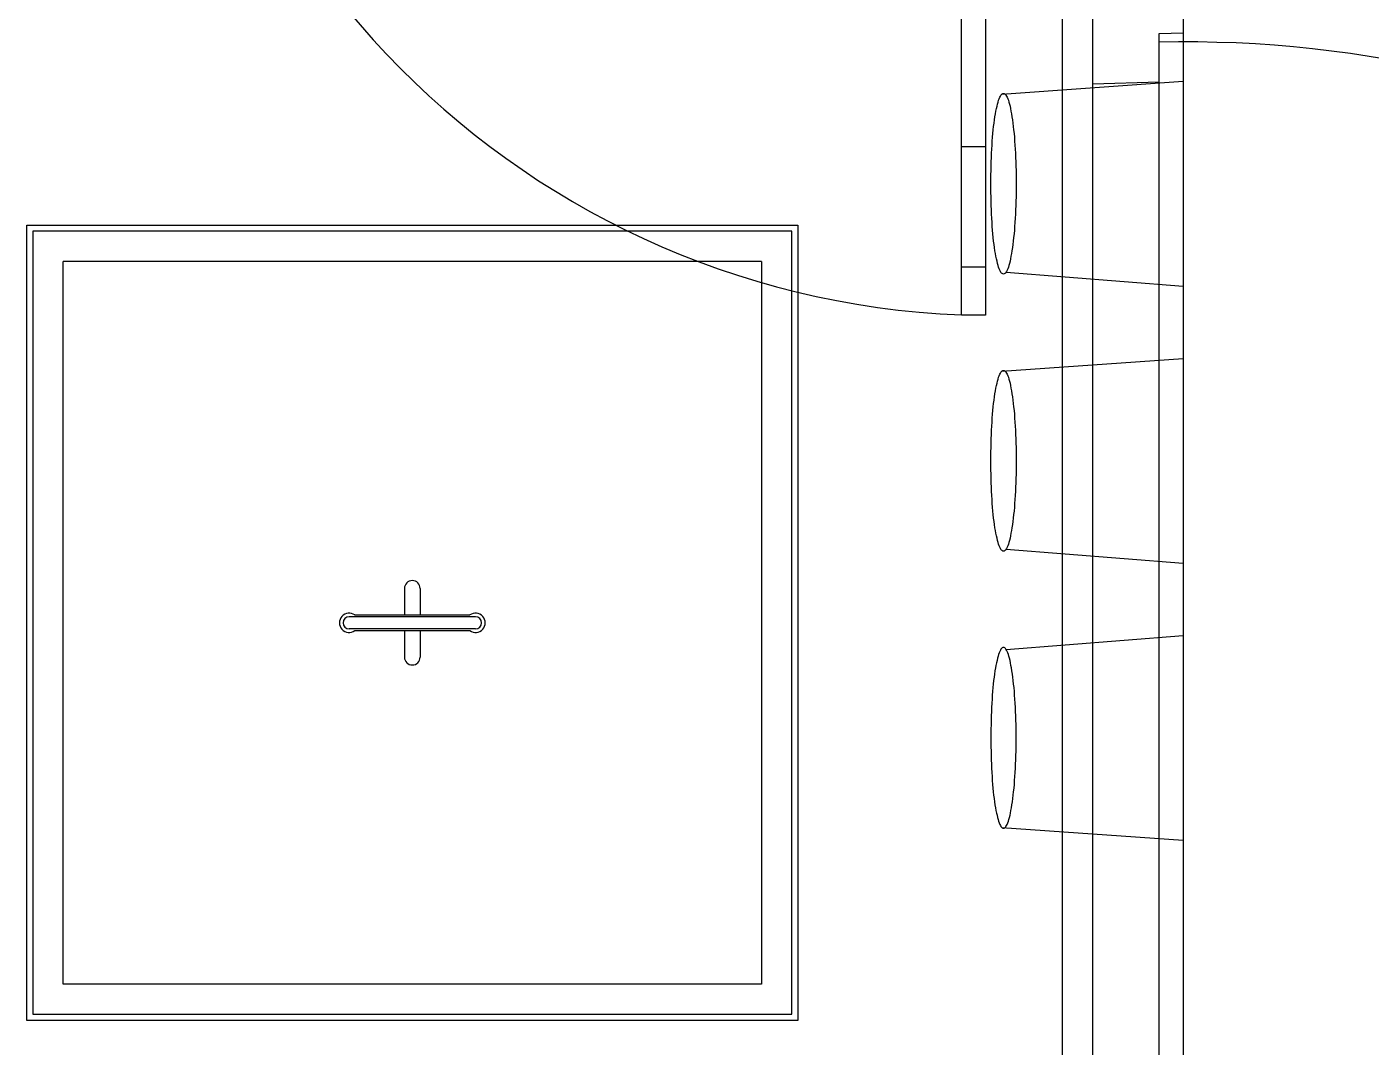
# Model space of a CAD drawing. Header units: millimetres. Extents: x -35961 to -35580, y 154458 to 154764.
# Drawn here: x -35808.355 to -35807.239, y 154630.594 to 154631.441 of the extents above; entities that cross this region are included whole.
import ezdxf

# ---------------------------------------------------------------- set-up
doc = ezdxf.new("R2010")
doc.units = ezdxf.units.MM
doc.header["$MEASUREMENT"] = 0
doc.layers.get('0').update_dxf_attribs({"color": 253})
for name, color, linetype in [('ASA', 7, 'ByBlock'), ('CONTORNO', 7, 'ByBlock'), ('EJES', 7, 'ByBlock'), ('HORMIGON', 7, 'ByBlock'), ('OLCULTA', 7, 'ByBlock'), ('PUERTA-INTERIOR', 7, 'ByBlock'), ('SUELO', 7, 'ByBlock'), ('TAPA', 7, 'ByBlock')]:
    doc.layers.add(name, color=color, linetype=linetype)

msp = doc.modelspace()

# ---------------------------------------------------------------- linework, layer by layer
msp.add_line((-35807.4701, 154630.4906, 0), (-35807.4701, 154631.3938, 0))
at = {"layer": 'ASA'}
for p, q in [((-35808.0416, 154630.975, 0), (-35808.0416, 154630.953, 0)), ((-35808.0286, 154630.975, 0), (-35808.0286, 154630.953, 0)), ((-35808.083, 154630.953, 0), (-35807.9873, 154630.953, 0)), ((-35807.9826, 154630.9515, 0), (-35808.0876, 154630.9515, 0)), ((-35807.9826, 154630.9415, 0), (-35808.0876, 154630.9415, 0)), ((-35808.083, 154630.94, 0), (-35807.9873, 154630.94, 0)), ((-35808.0416, 154630.94, 0), (-35808.0416, 154630.918, 0)), ((-35808.0286, 154630.94, 0), (-35808.0286, 154630.918, 0))]:
    msp.add_line(p, q, dxfattribs=at)
for centre, radius, start, end in [((-35808.0351, 154630.975, 0), 0.0065, 0, 180), ((-35808.0876, 154630.9465, 0), 0.008, 54.3409, 305.6591), ((-35807.9826, 154630.9465, 0), 0.008, 234.3409, 125.6591), ((-35808.0876, 154630.9465, 0), 0.005, 90, 270), ((-35807.9826, 154630.9465, 0), 0.005, 270, 90), ((-35808.0351, 154630.918, 0), 0.0065, 180, 0)]:
    msp.add_arc(centre, radius, start, end, dxfattribs=at)
at = {"layer": 'CONTORNO'}
for p, q in [((-35807.4951, 154630.451, 0), (-35807.4951, 154633.801, 0)), ((-35807.3949, 154633.7623, 0), (-35807.3951, 154630.451, 0)), ((-35807.4701, 154631.3938, 0), (-35807.4701, 154631.7462, 0)), ((-35807.4151, 154631.4357, 0), (-35807.3951, 154631.4364, 0)), ((-35807.4151, 154631.3957, 0), (-35807.4151, 154631.4357, 0)), ((-35807.4701, 154631.3938, 0), (-35807.4151, 154631.3957, 0))]:
    msp.add_line(p, q, dxfattribs=at)
at = {"layer": 'EJES'}
msp.add_arc((-35807.3921, 154630.4685, 0), 0.9602, 271.1935, 91.3725, dxfattribs=at)
at = {"layer": 'HORMIGON'}
msp.add_line((-35807.4151, 154630.4919, 0), (-35807.4151, 154631.3957, 0), dxfattribs=at)
at = {"layer": 'OLCULTA'}
for p, q in [((-35807.5456, 154631.3854, 0), (-35807.3951, 154631.3961, 0)), ((-35807.5496, 154631.3753, 0), (-35807.5492, 154631.3771, 0)), ((-35807.5492, 154631.3771, 0), (-35807.5487, 154631.3788, 0)), ((-35807.5487, 154631.3788, 0), (-35807.5483, 154631.3803, 0)), ((-35807.5483, 154631.3803, 0), (-35807.5478, 154631.3816, 0)), ((-35807.5478, 154631.3816, 0), (-35807.5473, 154631.3828, 0)), ((-35807.5473, 154631.3828, 0), (-35807.5468, 154631.3837, 0)), ((-35807.5468, 154631.3837, 0), (-35807.5463, 154631.3846, 0)), ((-35807.5463, 154631.3846, 0), (-35807.5458, 154631.3852, 0)), ((-35807.5458, 154631.3852, 0), (-35807.5453, 154631.3856, 0)), ((-35807.5453, 154631.3856, 0), (-35807.5448, 154631.3859, 0)), ((-35807.5448, 154631.3859, 0), (-35807.5442, 154631.386, 0)), ((-35807.5442, 154631.386, 0), (-35807.5437, 154631.3859, 0)), ((-35807.5437, 154631.3859, 0), (-35807.5432, 154631.3856, 0)), ((-35807.5432, 154631.3856, 0), (-35807.5427, 154631.3852, 0)), ((-35807.5427, 154631.3852, 0), (-35807.5422, 154631.3846, 0)), ((-35807.5422, 154631.3846, 0), (-35807.5417, 154631.3837, 0)), ((-35807.5417, 154631.3837, 0), (-35807.5412, 154631.3828, 0)), ((-35807.5412, 154631.3828, 0), (-35807.5407, 154631.3816, 0)), ((-35807.5407, 154631.3816, 0), (-35807.5402, 154631.3803, 0)), ((-35807.5402, 154631.3803, 0), (-35807.5397, 154631.3788, 0)), ((-35807.5397, 154631.3788, 0), (-35807.5393, 154631.3771, 0)), ((-35807.5393, 154631.3771, 0), (-35807.5388, 154631.3753, 0)), ((-35807.5517, 154631.364, 0), (-35807.5513, 154631.3666, 0)), ((-35807.5513, 154631.3666, 0), (-35807.5509, 154631.369, 0)), ((-35807.5509, 154631.369, 0), (-35807.5505, 154631.3712, 0)), ((-35807.5505, 154631.3712, 0), (-35807.5501, 154631.3734, 0)), ((-35807.5501, 154631.3734, 0), (-35807.5496, 154631.3753, 0)), ((-35807.5388, 154631.3753, 0), (-35807.5384, 154631.3734, 0)), ((-35807.5384, 154631.3734, 0), (-35807.538, 154631.3712, 0)), ((-35807.538, 154631.3712, 0), (-35807.5376, 154631.369, 0)), ((-35807.5376, 154631.369, 0), (-35807.5372, 154631.3666, 0)), ((-35807.5372, 154631.3666, 0), (-35807.5368, 154631.364, 0)), ((-35807.553, 154631.3527, 0), (-35807.5527, 154631.3557, 0)), ((-35807.5527, 154631.3557, 0), (-35807.5524, 154631.3586, 0)), ((-35807.5524, 154631.3586, 0), (-35807.552, 154631.3614, 0)), ((-35807.552, 154631.3614, 0), (-35807.5517, 154631.364, 0)), ((-35807.5368, 154631.364, 0), (-35807.5364, 154631.3614, 0)), ((-35807.5364, 154631.3614, 0), (-35807.5361, 154631.3586, 0)), ((-35807.5361, 154631.3586, 0), (-35807.5358, 154631.3557, 0)), ((-35807.5358, 154631.3557, 0), (-35807.5355, 154631.3527, 0)), ((-35807.554, 154631.3397, 0), (-35807.5537, 154631.3431, 0)), ((-35807.5537, 154631.3431, 0), (-35807.5535, 154631.3463, 0)), ((-35807.5535, 154631.3463, 0), (-35807.5533, 154631.3496, 0)), ((-35807.5533, 154631.3496, 0), (-35807.553, 154631.3527, 0)), ((-35807.5355, 154631.3527, 0), (-35807.5352, 154631.3496, 0)), ((-35807.5352, 154631.3496, 0), (-35807.535, 154631.3463, 0)), ((-35807.535, 154631.3463, 0), (-35807.5347, 154631.3431, 0)), ((-35807.5347, 154631.3431, 0), (-35807.5345, 154631.3397, 0)), ((-35807.5544, 154631.3292, 0), (-35807.5543, 154631.3328, 0)), ((-35807.5543, 154631.3328, 0), (-35807.5541, 154631.3363, 0)), ((-35807.5541, 154631.3363, 0), (-35807.554, 154631.3397, 0)), ((-35807.5345, 154631.3397, 0), (-35807.5343, 154631.3363, 0)), ((-35807.5343, 154631.3363, 0), (-35807.5342, 154631.3328, 0)), ((-35807.5342, 154631.3328, 0), (-35807.534, 154631.3292, 0)), ((-35807.5547, 154631.3183, 0), (-35807.5546, 154631.322, 0)), ((-35807.5546, 154631.322, 0), (-35807.5545, 154631.3256, 0)), ((-35807.5545, 154631.3256, 0), (-35807.5544, 154631.3292, 0)), ((-35807.534, 154631.3292, 0), (-35807.5339, 154631.3256, 0)), ((-35807.5339, 154631.3256, 0), (-35807.5338, 154631.322, 0)), ((-35807.5338, 154631.322, 0), (-35807.5338, 154631.3183, 0)), ((-35807.5548, 154631.311, 0), (-35807.5547, 154631.3147, 0)), ((-35807.5547, 154631.3073, 0), (-35807.5548, 154631.311, 0)), ((-35807.5547, 154631.3147, 0), (-35807.5547, 154631.3183, 0)), ((-35807.5338, 154631.3183, 0), (-35807.5337, 154631.3147, 0)), ((-35807.5337, 154631.3147, 0), (-35807.5337, 154631.311, 0)), ((-35807.5337, 154631.311, 0), (-35807.5337, 154631.3073, 0)), ((-35807.5547, 154631.3036, 0), (-35807.5547, 154631.3073, 0)), ((-35807.5546, 154631.3, 0), (-35807.5547, 154631.3036, 0)), ((-35807.5545, 154631.2964, 0), (-35807.5546, 154631.3, 0)), ((-35807.5338, 154631.3, 0), (-35807.5339, 154631.2964, 0)), ((-35807.5337, 154631.3073, 0), (-35807.5338, 154631.3036, 0)), ((-35807.5338, 154631.3036, 0), (-35807.5338, 154631.3, 0)), ((-35807.5544, 154631.2928, 0), (-35807.5545, 154631.2964, 0)), ((-35807.5543, 154631.2892, 0), (-35807.5544, 154631.2928, 0)), ((-35807.5541, 154631.2857, 0), (-35807.5543, 154631.2892, 0)), ((-35807.5342, 154631.2892, 0), (-35807.5343, 154631.2857, 0)), ((-35807.534, 154631.2928, 0), (-35807.5342, 154631.2892, 0)), ((-35807.5339, 154631.2964, 0), (-35807.534, 154631.2928, 0)), ((-35807.554, 154631.2823, 0), (-35807.5541, 154631.2857, 0)), ((-35807.5537, 154631.2789, 0), (-35807.554, 154631.2823, 0)), ((-35807.5535, 154631.2756, 0), (-35807.5537, 154631.2789, 0)), ((-35807.5347, 154631.2789, 0), (-35807.535, 154631.2756, 0)), ((-35807.5345, 154631.2823, 0), (-35807.5347, 154631.2789, 0)), ((-35807.5343, 154631.2857, 0), (-35807.5345, 154631.2823, 0)), ((-35807.5533, 154631.2724, 0), (-35807.5535, 154631.2756, 0)), ((-35807.553, 154631.2693, 0), (-35807.5533, 154631.2724, 0)), ((-35807.5527, 154631.2663, 0), (-35807.553, 154631.2693, 0)), ((-35807.5524, 154631.2634, 0), (-35807.5527, 154631.2663, 0)), ((-35807.5358, 154631.2663, 0), (-35807.5361, 154631.2634, 0)), ((-35807.5355, 154631.2693, 0), (-35807.5358, 154631.2663, 0)), ((-35807.5352, 154631.2724, 0), (-35807.5355, 154631.2693, 0)), ((-35807.535, 154631.2756, 0), (-35807.5352, 154631.2724, 0)), ((-35807.552, 154631.2606, 0), (-35807.5524, 154631.2634, 0)), ((-35807.5517, 154631.258, 0), (-35807.552, 154631.2606, 0)), ((-35807.5513, 154631.2554, 0), (-35807.5517, 154631.258, 0)), ((-35807.5509, 154631.253, 0), (-35807.5513, 154631.2554, 0)), ((-35807.5372, 154631.2554, 0), (-35807.5376, 154631.253, 0)), ((-35807.5368, 154631.258, 0), (-35807.5372, 154631.2554, 0)), ((-35807.5364, 154631.2606, 0), (-35807.5368, 154631.258, 0)), ((-35807.5361, 154631.2634, 0), (-35807.5364, 154631.2606, 0)), ((-35807.5505, 154631.2508, 0), (-35807.5509, 154631.253, 0)), ((-35807.5501, 154631.2486, 0), (-35807.5505, 154631.2508, 0)), ((-35807.5496, 154631.2467, 0), (-35807.5501, 154631.2486, 0)), ((-35807.5492, 154631.2449, 0), (-35807.5496, 154631.2467, 0)), ((-35807.5487, 154631.2432, 0), (-35807.5492, 154631.2449, 0)), ((-35807.5483, 154631.2417, 0), (-35807.5487, 154631.2432, 0)), ((-35807.5397, 154631.2432, 0), (-35807.5402, 154631.2417, 0)), ((-35807.5393, 154631.2449, 0), (-35807.5397, 154631.2432, 0)), ((-35807.5388, 154631.2467, 0), (-35807.5393, 154631.2449, 0)), ((-35807.5384, 154631.2486, 0), (-35807.5388, 154631.2467, 0)), ((-35807.538, 154631.2508, 0), (-35807.5384, 154631.2486, 0)), ((-35807.5376, 154631.253, 0), (-35807.538, 154631.2508, 0)), ((-35807.5478, 154631.2404, 0), (-35807.5483, 154631.2417, 0)), ((-35807.5473, 154631.2392, 0), (-35807.5478, 154631.2404, 0)), ((-35807.5468, 154631.2382, 0), (-35807.5473, 154631.2392, 0)), ((-35807.5463, 154631.2374, 0), (-35807.5468, 154631.2382, 0)), ((-35807.5458, 154631.2368, 0), (-35807.5463, 154631.2374, 0)), ((-35807.5453, 154631.2364, 0), (-35807.5458, 154631.2368, 0)), ((-35807.5448, 154631.2361, 0), (-35807.5453, 154631.2364, 0)), ((-35807.5442, 154631.236, 0), (-35807.5448, 154631.2361, 0)), ((-35807.5437, 154631.2361, 0), (-35807.5442, 154631.236, 0)), ((-35807.5432, 154631.2364, 0), (-35807.5437, 154631.2361, 0)), ((-35807.5427, 154631.2368, 0), (-35807.5432, 154631.2364, 0)), ((-35807.5422, 154631.2374, 0), (-35807.5427, 154631.2368, 0)), ((-35807.5417, 154631.2382, 0), (-35807.5422, 154631.2374, 0)), ((-35807.542, 154631.2377, 0), (-35807.3951, 154631.226, 0)), ((-35807.5412, 154631.2392, 0), (-35807.5417, 154631.2382, 0)), ((-35807.5407, 154631.2404, 0), (-35807.5412, 154631.2392, 0)), ((-35807.5402, 154631.2417, 0), (-35807.5407, 154631.2404, 0)), ((-35807.5456, 154631.1553, 0), (-35807.3951, 154631.166, 0)), ((-35807.5473, 154631.1528, 0), (-35807.5468, 154631.1537, 0)), ((-35807.5468, 154631.1537, 0), (-35807.5463, 154631.1546, 0)), ((-35807.5463, 154631.1546, 0), (-35807.5458, 154631.1552, 0)), ((-35807.5458, 154631.1552, 0), (-35807.5453, 154631.1556, 0)), ((-35807.5453, 154631.1556, 0), (-35807.5448, 154631.1559, 0)), ((-35807.5448, 154631.1559, 0), (-35807.5442, 154631.156, 0)), ((-35807.5442, 154631.156, 0), (-35807.5437, 154631.1559, 0)), ((-35807.5437, 154631.1559, 0), (-35807.5432, 154631.1556, 0)), ((-35807.5432, 154631.1556, 0), (-35807.5427, 154631.1552, 0)), ((-35807.5427, 154631.1552, 0), (-35807.5422, 154631.1546, 0)), ((-35807.5422, 154631.1546, 0), (-35807.5417, 154631.1537, 0)), ((-35807.5417, 154631.1537, 0), (-35807.5412, 154631.1528, 0)), ((-35807.5505, 154631.1412, 0), (-35807.5501, 154631.1434, 0)), ((-35807.5501, 154631.1434, 0), (-35807.5496, 154631.1453, 0)), ((-35807.5496, 154631.1453, 0), (-35807.5492, 154631.1471, 0)), ((-35807.5492, 154631.1471, 0), (-35807.5487, 154631.1488, 0)), ((-35807.5487, 154631.1488, 0), (-35807.5483, 154631.1503, 0)), ((-35807.5483, 154631.1503, 0), (-35807.5478, 154631.1516, 0)), ((-35807.5478, 154631.1516, 0), (-35807.5473, 154631.1528, 0)), ((-35807.5412, 154631.1528, 0), (-35807.5407, 154631.1516, 0)), ((-35807.5407, 154631.1516, 0), (-35807.5402, 154631.1503, 0)), ((-35807.5402, 154631.1503, 0), (-35807.5397, 154631.1488, 0)), ((-35807.5397, 154631.1488, 0), (-35807.5393, 154631.1471, 0)), ((-35807.5393, 154631.1471, 0), (-35807.5388, 154631.1453, 0)), ((-35807.5388, 154631.1453, 0), (-35807.5384, 154631.1434, 0)), ((-35807.5384, 154631.1434, 0), (-35807.538, 154631.1412, 0)), ((-35807.5524, 154631.1286, 0), (-35807.552, 154631.1314, 0)), ((-35807.552, 154631.1314, 0), (-35807.5517, 154631.134, 0)), ((-35807.5517, 154631.134, 0), (-35807.5513, 154631.1366, 0)), ((-35807.5513, 154631.1366, 0), (-35807.5509, 154631.139, 0)), ((-35807.5509, 154631.139, 0), (-35807.5505, 154631.1412, 0)), ((-35807.538, 154631.1412, 0), (-35807.5376, 154631.139, 0)), ((-35807.5376, 154631.139, 0), (-35807.5372, 154631.1366, 0)), ((-35807.5372, 154631.1366, 0), (-35807.5368, 154631.134, 0)), ((-35807.5368, 154631.134, 0), (-35807.5364, 154631.1314, 0)), ((-35807.5364, 154631.1314, 0), (-35807.5361, 154631.1286, 0)), ((-35807.5533, 154631.1196, 0), (-35807.553, 154631.1227, 0)), ((-35807.553, 154631.1227, 0), (-35807.5527, 154631.1257, 0)), ((-35807.5527, 154631.1257, 0), (-35807.5524, 154631.1286, 0)), ((-35807.5361, 154631.1286, 0), (-35807.5358, 154631.1257, 0)), ((-35807.5358, 154631.1257, 0), (-35807.5355, 154631.1227, 0)), ((-35807.5355, 154631.1227, 0), (-35807.5352, 154631.1196, 0)), ((-35807.5541, 154631.1063, 0), (-35807.554, 154631.1097, 0)), ((-35807.554, 154631.1097, 0), (-35807.5537, 154631.1131, 0)), ((-35807.5537, 154631.1131, 0), (-35807.5535, 154631.1163, 0)), ((-35807.5535, 154631.1163, 0), (-35807.5533, 154631.1196, 0)), ((-35807.5352, 154631.1196, 0), (-35807.535, 154631.1163, 0)), ((-35807.535, 154631.1163, 0), (-35807.5347, 154631.1131, 0)), ((-35807.5347, 154631.1131, 0), (-35807.5345, 154631.1097, 0)), ((-35807.5345, 154631.1097, 0), (-35807.5343, 154631.1063, 0)), ((-35807.5545, 154631.0956, 0), (-35807.5544, 154631.0992, 0)), ((-35807.5544, 154631.0992, 0), (-35807.5543, 154631.1028, 0)), ((-35807.5543, 154631.1028, 0), (-35807.5541, 154631.1063, 0)), ((-35807.5343, 154631.1063, 0), (-35807.5342, 154631.1028, 0)), ((-35807.5342, 154631.1028, 0), (-35807.534, 154631.0992, 0)), ((-35807.534, 154631.0992, 0), (-35807.5339, 154631.0956, 0)), ((-35807.5547, 154631.0883, 0), (-35807.5546, 154631.092, 0)), ((-35807.5547, 154631.0847, 0), (-35807.5547, 154631.0883, 0)), ((-35807.5546, 154631.092, 0), (-35807.5545, 154631.0956, 0)), ((-35807.5339, 154631.0956, 0), (-35807.5338, 154631.092, 0)), ((-35807.5338, 154631.092, 0), (-35807.5338, 154631.0883, 0)), ((-35807.5338, 154631.0883, 0), (-35807.5337, 154631.0847, 0)), ((-35807.5548, 154631.081, 0), (-35807.5547, 154631.0847, 0)), ((-35807.5547, 154631.0773, 0), (-35807.5548, 154631.081, 0)), ((-35807.5547, 154631.0736, 0), (-35807.5547, 154631.0773, 0)), ((-35807.5337, 154631.0773, 0), (-35807.5338, 154631.0736, 0)), ((-35807.5337, 154631.0847, 0), (-35807.5337, 154631.081, 0)), ((-35807.5337, 154631.081, 0), (-35807.5337, 154631.0773, 0)), ((-35807.5546, 154631.07, 0), (-35807.5547, 154631.0736, 0)), ((-35807.5545, 154631.0664, 0), (-35807.5546, 154631.07, 0)), ((-35807.5544, 154631.0628, 0), (-35807.5545, 154631.0664, 0)), ((-35807.5339, 154631.0664, 0), (-35807.534, 154631.0628, 0)), ((-35807.5338, 154631.07, 0), (-35807.5339, 154631.0664, 0)), ((-35807.5338, 154631.0736, 0), (-35807.5338, 154631.07, 0)), ((-35807.5543, 154631.0592, 0), (-35807.5544, 154631.0628, 0)), ((-35807.5541, 154631.0557, 0), (-35807.5543, 154631.0592, 0)), ((-35807.554, 154631.0523, 0), (-35807.5541, 154631.0557, 0)), ((-35807.5343, 154631.0557, 0), (-35807.5345, 154631.0523, 0)), ((-35807.5342, 154631.0592, 0), (-35807.5343, 154631.0557, 0)), ((-35807.534, 154631.0628, 0), (-35807.5342, 154631.0592, 0)), ((-35807.5537, 154631.0489, 0), (-35807.554, 154631.0523, 0)), ((-35807.5535, 154631.0456, 0), (-35807.5537, 154631.0489, 0)), ((-35807.5533, 154631.0424, 0), (-35807.5535, 154631.0456, 0)), ((-35807.553, 154631.0393, 0), (-35807.5533, 154631.0424, 0)), ((-35807.5352, 154631.0424, 0), (-35807.5355, 154631.0393, 0)), ((-35807.535, 154631.0456, 0), (-35807.5352, 154631.0424, 0)), ((-35807.5347, 154631.0489, 0), (-35807.535, 154631.0456, 0)), ((-35807.5345, 154631.0523, 0), (-35807.5347, 154631.0489, 0)), ((-35807.5527, 154631.0363, 0), (-35807.553, 154631.0393, 0)), ((-35807.5524, 154631.0334, 0), (-35807.5527, 154631.0363, 0)), ((-35807.552, 154631.0306, 0), (-35807.5524, 154631.0334, 0)), ((-35807.5517, 154631.028, 0), (-35807.552, 154631.0306, 0)), ((-35807.5364, 154631.0306, 0), (-35807.5368, 154631.028, 0)), ((-35807.5361, 154631.0334, 0), (-35807.5364, 154631.0306, 0)), ((-35807.5358, 154631.0363, 0), (-35807.5361, 154631.0334, 0)), ((-35807.5355, 154631.0393, 0), (-35807.5358, 154631.0363, 0)), ((-35807.5513, 154631.0254, 0), (-35807.5517, 154631.028, 0)), ((-35807.5509, 154631.023, 0), (-35807.5513, 154631.0254, 0)), ((-35807.5505, 154631.0208, 0), (-35807.5509, 154631.023, 0)), ((-35807.5501, 154631.0186, 0), (-35807.5505, 154631.0208, 0)), ((-35807.538, 154631.0208, 0), (-35807.5384, 154631.0186, 0)), ((-35807.5376, 154631.023, 0), (-35807.538, 154631.0208, 0)), ((-35807.5372, 154631.0254, 0), (-35807.5376, 154631.023, 0)), ((-35807.5368, 154631.028, 0), (-35807.5372, 154631.0254, 0)), ((-35807.5496, 154631.0167, 0), (-35807.5501, 154631.0186, 0)), ((-35807.5492, 154631.0149, 0), (-35807.5496, 154631.0167, 0)), ((-35807.5487, 154631.0132, 0), (-35807.5492, 154631.0149, 0)), ((-35807.5483, 154631.0117, 0), (-35807.5487, 154631.0132, 0)), ((-35807.5478, 154631.0104, 0), (-35807.5483, 154631.0117, 0)), ((-35807.5473, 154631.0092, 0), (-35807.5478, 154631.0104, 0)), ((-35807.5468, 154631.0082, 0), (-35807.5473, 154631.0092, 0)), ((-35807.5463, 154631.0074, 0), (-35807.5468, 154631.0082, 0)), ((-35807.5417, 154631.0082, 0), (-35807.5422, 154631.0074, 0)), ((-35807.5412, 154631.0092, 0), (-35807.5417, 154631.0082, 0)), ((-35807.5407, 154631.0104, 0), (-35807.5412, 154631.0092, 0)), ((-35807.5402, 154631.0117, 0), (-35807.5407, 154631.0104, 0)), ((-35807.5397, 154631.0132, 0), (-35807.5402, 154631.0117, 0)), ((-35807.5393, 154631.0149, 0), (-35807.5397, 154631.0132, 0)), ((-35807.5388, 154631.0167, 0), (-35807.5393, 154631.0149, 0)), ((-35807.5384, 154631.0186, 0), (-35807.5388, 154631.0167, 0)), ((-35807.5458, 154631.0068, 0), (-35807.5463, 154631.0074, 0)), ((-35807.5453, 154631.0064, 0), (-35807.5458, 154631.0068, 0)), ((-35807.5448, 154631.0061, 0), (-35807.5453, 154631.0064, 0)), ((-35807.5442, 154631.006, 0), (-35807.5448, 154631.0061, 0)), ((-35807.5437, 154631.0061, 0), (-35807.5442, 154631.006, 0)), ((-35807.5432, 154631.0064, 0), (-35807.5437, 154631.0061, 0)), ((-35807.5427, 154631.0068, 0), (-35807.5432, 154631.0064, 0)), ((-35807.5422, 154631.0074, 0), (-35807.5427, 154631.0068, 0)), ((-35807.542, 154631.0077, 0), (-35807.3951, 154630.996, 0)), ((-35807.542, 154630.9243, 0), (-35807.3951, 154630.936, 0)), ((-35807.5483, 154630.9203, 0), (-35807.5487, 154630.9188, 0)), ((-35807.5478, 154630.9216, 0), (-35807.5483, 154630.9203, 0)), ((-35807.5473, 154630.9228, 0), (-35807.5478, 154630.9216, 0)), ((-35807.5468, 154630.9237, 0), (-35807.5473, 154630.9228, 0)), ((-35807.5463, 154630.9246, 0), (-35807.5468, 154630.9237, 0)), ((-35807.5458, 154630.9252, 0), (-35807.5463, 154630.9246, 0)), ((-35807.5453, 154630.9256, 0), (-35807.5458, 154630.9252, 0)), ((-35807.5448, 154630.9259, 0), (-35807.5453, 154630.9256, 0)), ((-35807.5442, 154630.926, 0), (-35807.5448, 154630.9259, 0)), ((-35807.5437, 154630.9259, 0), (-35807.5442, 154630.926, 0)), ((-35807.5432, 154630.9256, 0), (-35807.5437, 154630.9259, 0)), ((-35807.5427, 154630.9252, 0), (-35807.5432, 154630.9256, 0)), ((-35807.5422, 154630.9246, 0), (-35807.5427, 154630.9252, 0)), ((-35807.5417, 154630.9237, 0), (-35807.5422, 154630.9246, 0)), ((-35807.5412, 154630.9228, 0), (-35807.5417, 154630.9237, 0)), ((-35807.5407, 154630.9216, 0), (-35807.5412, 154630.9228, 0)), ((-35807.5402, 154630.9203, 0), (-35807.5407, 154630.9216, 0)), ((-35807.5397, 154630.9188, 0), (-35807.5402, 154630.9203, 0)), ((-35807.5509, 154630.909, 0), (-35807.5513, 154630.9066, 0)), ((-35807.5505, 154630.9112, 0), (-35807.5509, 154630.909, 0)), ((-35807.5501, 154630.9134, 0), (-35807.5505, 154630.9112, 0)), ((-35807.5496, 154630.9153, 0), (-35807.5501, 154630.9134, 0)), ((-35807.5492, 154630.9171, 0), (-35807.5496, 154630.9153, 0)), ((-35807.5487, 154630.9188, 0), (-35807.5492, 154630.9171, 0)), ((-35807.5393, 154630.9171, 0), (-35807.5397, 154630.9188, 0)), ((-35807.5388, 154630.9153, 0), (-35807.5393, 154630.9171, 0)), ((-35807.5384, 154630.9134, 0), (-35807.5388, 154630.9153, 0)), ((-35807.538, 154630.9112, 0), (-35807.5384, 154630.9134, 0)), ((-35807.5376, 154630.909, 0), (-35807.538, 154630.9112, 0)), ((-35807.5372, 154630.9066, 0), (-35807.5376, 154630.909, 0)), ((-35807.5524, 154630.8986, 0), (-35807.5527, 154630.8957, 0)), ((-35807.552, 154630.9014, 0), (-35807.5524, 154630.8986, 0)), ((-35807.5517, 154630.904, 0), (-35807.552, 154630.9014, 0)), ((-35807.5513, 154630.9066, 0), (-35807.5517, 154630.904, 0)), ((-35807.5368, 154630.904, 0), (-35807.5372, 154630.9066, 0)), ((-35807.5364, 154630.9014, 0), (-35807.5368, 154630.904, 0)), ((-35807.5361, 154630.8986, 0), (-35807.5364, 154630.9014, 0)), ((-35807.5358, 154630.8957, 0), (-35807.5361, 154630.8986, 0)), ((-35807.5535, 154630.8863, 0), (-35807.5537, 154630.8831, 0)), ((-35807.5533, 154630.8896, 0), (-35807.5535, 154630.8863, 0)), ((-35807.553, 154630.8927, 0), (-35807.5533, 154630.8896, 0)), ((-35807.5527, 154630.8957, 0), (-35807.553, 154630.8927, 0)), ((-35807.5355, 154630.8927, 0), (-35807.5358, 154630.8957, 0)), ((-35807.5352, 154630.8896, 0), (-35807.5355, 154630.8927, 0)), ((-35807.535, 154630.8863, 0), (-35807.5352, 154630.8896, 0)), ((-35807.5347, 154630.8831, 0), (-35807.535, 154630.8863, 0)), ((-35807.5541, 154630.8763, 0), (-35807.5543, 154630.8728, 0)), ((-35807.554, 154630.8797, 0), (-35807.5541, 154630.8763, 0)), ((-35807.5537, 154630.8831, 0), (-35807.554, 154630.8797, 0)), ((-35807.5345, 154630.8797, 0), (-35807.5347, 154630.8831, 0)), ((-35807.5343, 154630.8763, 0), (-35807.5345, 154630.8797, 0)), ((-35807.5342, 154630.8728, 0), (-35807.5343, 154630.8763, 0)), ((-35807.5545, 154630.8656, 0), (-35807.5546, 154630.862, 0)), ((-35807.5544, 154630.8692, 0), (-35807.5545, 154630.8656, 0)), ((-35807.5543, 154630.8728, 0), (-35807.5544, 154630.8692, 0)), ((-35807.534, 154630.8692, 0), (-35807.5342, 154630.8728, 0)), ((-35807.5339, 154630.8656, 0), (-35807.534, 154630.8692, 0)), ((-35807.5338, 154630.862, 0), (-35807.5339, 154630.8656, 0)), ((-35807.5547, 154630.8547, 0), (-35807.5548, 154630.851, 0)), ((-35807.5546, 154630.862, 0), (-35807.5547, 154630.8583, 0)), ((-35807.5547, 154630.8583, 0), (-35807.5547, 154630.8547, 0)), ((-35807.5338, 154630.8583, 0), (-35807.5338, 154630.862, 0)), ((-35807.5337, 154630.8547, 0), (-35807.5338, 154630.8583, 0)), ((-35807.5337, 154630.851, 0), (-35807.5337, 154630.8547, 0)), ((-35807.5548, 154630.851, 0), (-35807.5547, 154630.8473, 0)), ((-35807.5547, 154630.8473, 0), (-35807.5547, 154630.8436, 0)), ((-35807.5547, 154630.8436, 0), (-35807.5546, 154630.84, 0)), ((-35807.5338, 154630.8436, 0), (-35807.5337, 154630.8473, 0)), ((-35807.5338, 154630.84, 0), (-35807.5338, 154630.8436, 0)), ((-35807.5337, 154630.8473, 0), (-35807.5337, 154630.851, 0)), ((-35807.5546, 154630.84, 0), (-35807.5545, 154630.8364, 0)), ((-35807.5545, 154630.8364, 0), (-35807.5544, 154630.8328, 0)), ((-35807.5544, 154630.8328, 0), (-35807.5543, 154630.8292, 0)), ((-35807.5342, 154630.8292, 0), (-35807.534, 154630.8328, 0)), ((-35807.534, 154630.8328, 0), (-35807.5339, 154630.8364, 0)), ((-35807.5339, 154630.8364, 0), (-35807.5338, 154630.84, 0)), ((-35807.5543, 154630.8292, 0), (-35807.5541, 154630.8257, 0)), ((-35807.5541, 154630.8257, 0), (-35807.554, 154630.8223, 0)), ((-35807.554, 154630.8223, 0), (-35807.5537, 154630.8189, 0)), ((-35807.5537, 154630.8189, 0), (-35807.5535, 154630.8156, 0)), ((-35807.535, 154630.8156, 0), (-35807.5347, 154630.8189, 0)), ((-35807.5347, 154630.8189, 0), (-35807.5345, 154630.8223, 0)), ((-35807.5345, 154630.8223, 0), (-35807.5343, 154630.8257, 0)), ((-35807.5343, 154630.8257, 0), (-35807.5342, 154630.8292, 0)), ((-35807.5535, 154630.8156, 0), (-35807.5533, 154630.8124, 0)), ((-35807.5533, 154630.8124, 0), (-35807.553, 154630.8093, 0)), ((-35807.553, 154630.8093, 0), (-35807.5527, 154630.8063, 0)), ((-35807.5358, 154630.8063, 0), (-35807.5355, 154630.8093, 0)), ((-35807.5355, 154630.8093, 0), (-35807.5352, 154630.8124, 0)), ((-35807.5352, 154630.8124, 0), (-35807.535, 154630.8156, 0)), ((-35807.5527, 154630.8063, 0), (-35807.5524, 154630.8034, 0)), ((-35807.5524, 154630.8034, 0), (-35807.552, 154630.8006, 0)), ((-35807.552, 154630.8006, 0), (-35807.5517, 154630.798, 0)), ((-35807.5517, 154630.798, 0), (-35807.5513, 154630.7954, 0)), ((-35807.5372, 154630.7954, 0), (-35807.5368, 154630.798, 0)), ((-35807.5368, 154630.798, 0), (-35807.5364, 154630.8006, 0)), ((-35807.5364, 154630.8006, 0), (-35807.5361, 154630.8034, 0)), ((-35807.5361, 154630.8034, 0), (-35807.5358, 154630.8063, 0)), ((-35807.5513, 154630.7954, 0), (-35807.5509, 154630.793, 0)), ((-35807.5509, 154630.793, 0), (-35807.5505, 154630.7908, 0)), ((-35807.5505, 154630.7908, 0), (-35807.5501, 154630.7886, 0)), ((-35807.5501, 154630.7886, 0), (-35807.5496, 154630.7867, 0)), ((-35807.5496, 154630.7867, 0), (-35807.5492, 154630.7849, 0)), ((-35807.5393, 154630.7849, 0), (-35807.5388, 154630.7867, 0)), ((-35807.5388, 154630.7867, 0), (-35807.5384, 154630.7886, 0)), ((-35807.5384, 154630.7886, 0), (-35807.538, 154630.7908, 0)), ((-35807.538, 154630.7908, 0), (-35807.5376, 154630.793, 0)), ((-35807.5376, 154630.793, 0), (-35807.5372, 154630.7954, 0)), ((-35807.5492, 154630.7849, 0), (-35807.5487, 154630.7832, 0)), ((-35807.5487, 154630.7832, 0), (-35807.5483, 154630.7817, 0)), ((-35807.5483, 154630.7817, 0), (-35807.5478, 154630.7804, 0)), ((-35807.5478, 154630.7804, 0), (-35807.5473, 154630.7792, 0)), ((-35807.5473, 154630.7792, 0), (-35807.5468, 154630.7782, 0)), ((-35807.5468, 154630.7782, 0), (-35807.5463, 154630.7774, 0)), ((-35807.5463, 154630.7774, 0), (-35807.5458, 154630.7768, 0)), ((-35807.5458, 154630.7768, 0), (-35807.5453, 154630.7764, 0)), ((-35807.5456, 154630.7766, 0), (-35807.3951, 154630.766, 0)), ((-35807.5453, 154630.7764, 0), (-35807.5448, 154630.7761, 0)), ((-35807.5448, 154630.7761, 0), (-35807.5442, 154630.776, 0)), ((-35807.5442, 154630.776, 0), (-35807.5437, 154630.7761, 0)), ((-35807.5437, 154630.7761, 0), (-35807.5432, 154630.7764, 0)), ((-35807.5432, 154630.7764, 0), (-35807.5427, 154630.7768, 0)), ((-35807.5427, 154630.7768, 0), (-35807.5422, 154630.7774, 0)), ((-35807.5422, 154630.7774, 0), (-35807.5417, 154630.7782, 0)), ((-35807.5417, 154630.7782, 0), (-35807.5412, 154630.7792, 0)), ((-35807.5412, 154630.7792, 0), (-35807.5407, 154630.7804, 0)), ((-35807.5407, 154630.7804, 0), (-35807.5402, 154630.7817, 0)), ((-35807.5402, 154630.7817, 0), (-35807.5397, 154630.7832, 0)), ((-35807.5397, 154630.7832, 0), (-35807.5393, 154630.7849, 0))]:
    msp.add_line(p, q, dxfattribs=at)
at = {"layer": 'PUERTA-INTERIOR'}
for p, q in [((-35807.5792, 154631.202, 0), (-35807.5792, 154631.897, 0)), ((-35807.5592, 154631.897, 0), (-35807.5592, 154631.202, 0)), ((-35807.5792, 154631.342, 0), (-35807.5592, 154631.342, 0)), ((-35807.5792, 154631.242, 0), (-35807.5592, 154631.242, 0)), ((-35807.5592, 154631.202, 0), (-35807.5792, 154631.202, 0))]:
    msp.add_line(p, q, dxfattribs=at)
msp.add_arc((-35807.5512, 154631.8983, 0), 0.6968, 179.3422, 267.6971, dxfattribs=at)
at = {"layer": 'SUELO'}
for p, q in [((-35808.3551, 154631.2765, 0), (-35807.7151, 154631.2765, 0)), ((-35808.3551, 154630.6165, 0), (-35808.3551, 154631.2765, 0)), ((-35807.7151, 154631.2765, 0), (-35807.7151, 154630.6165, 0)), ((-35807.7451, 154631.2465, 0), (-35808.3251, 154631.2465, 0)), ((-35808.3251, 154630.6465, 0), (-35808.3251, 154631.2465, 0)), ((-35807.7451, 154631.2465, 0), (-35807.7451, 154630.6465, 0)), ((-35807.7451, 154630.6465, 0), (-35808.3251, 154630.6465, 0)), ((-35807.7151, 154630.6165, 0), (-35808.3551, 154630.6165, 0))]:
    msp.add_line(p, q, dxfattribs=at)
at = {"layer": 'TAPA'}
for p, q in [((-35807.7201, 154631.2715, 0), (-35808.3501, 154631.2715, 0)), ((-35808.3501, 154631.2715, 0), (-35808.3501, 154630.6215, 0)), ((-35807.7201, 154630.6215, 0), (-35807.7201, 154631.2715, 0)), ((-35808.3501, 154630.6215, 0), (-35807.7201, 154630.6215, 0))]:
    msp.add_line(p, q, dxfattribs=at)

doc.saveas('drawing.dxf')
